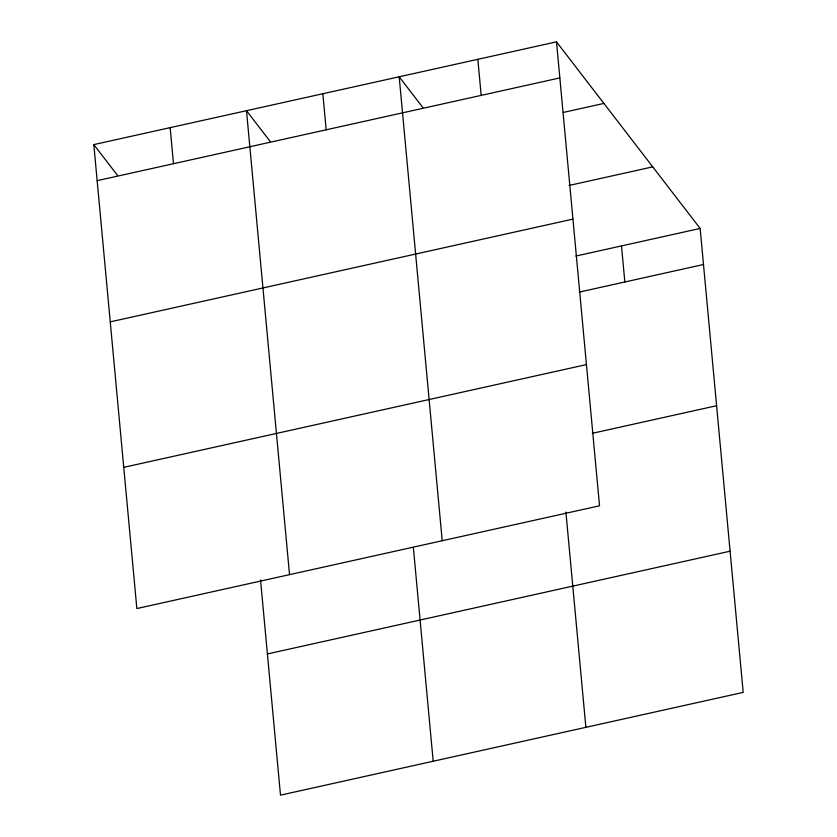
<?xml version="1.0" encoding="UTF-8"?>
<svg xmlns="http://www.w3.org/2000/svg" width="837" height="837" viewBox="0 0 837 837"><rect width="100%" height="100%" fill="white"/><g stroke="black" fill="none" stroke-linecap="round" stroke-linejoin="round"><path stroke-width="1.26" d="M556.5 41.85L599.533 505.799L136.85 608.551L93.807 144.602L556.5 41.85L700.15 228.449L743.193 692.398L280.5 795.15L260.537 579.905M97.155 180.666L559.838 77.914M563.301 112.44L603.906 103.422M569.014 185.469L652.745 166.866M110.254 321.868L572.937 219.116M575.825 256.059L700.15 228.449M579.173 292.123L703.498 264.513M123.75 467.349L586.434 364.597M592.272 433.325L716.598 405.715M267.401 653.948L730.094 551.196M422.884 107.575L399.186 76.784L442.218 540.733M270.194 141.484L246.496 110.693L289.539 574.642M93.807 144.602L117.515 175.393M621.493 245.911L624.841 281.985M565.906 512.087L585.879 727.332M477.843 59.322L481.181 95.387M413.342 547.304L433.189 761.241M322.841 93.744L326.189 129.808M170.152 127.653L173.5 163.717"/></g></svg>
